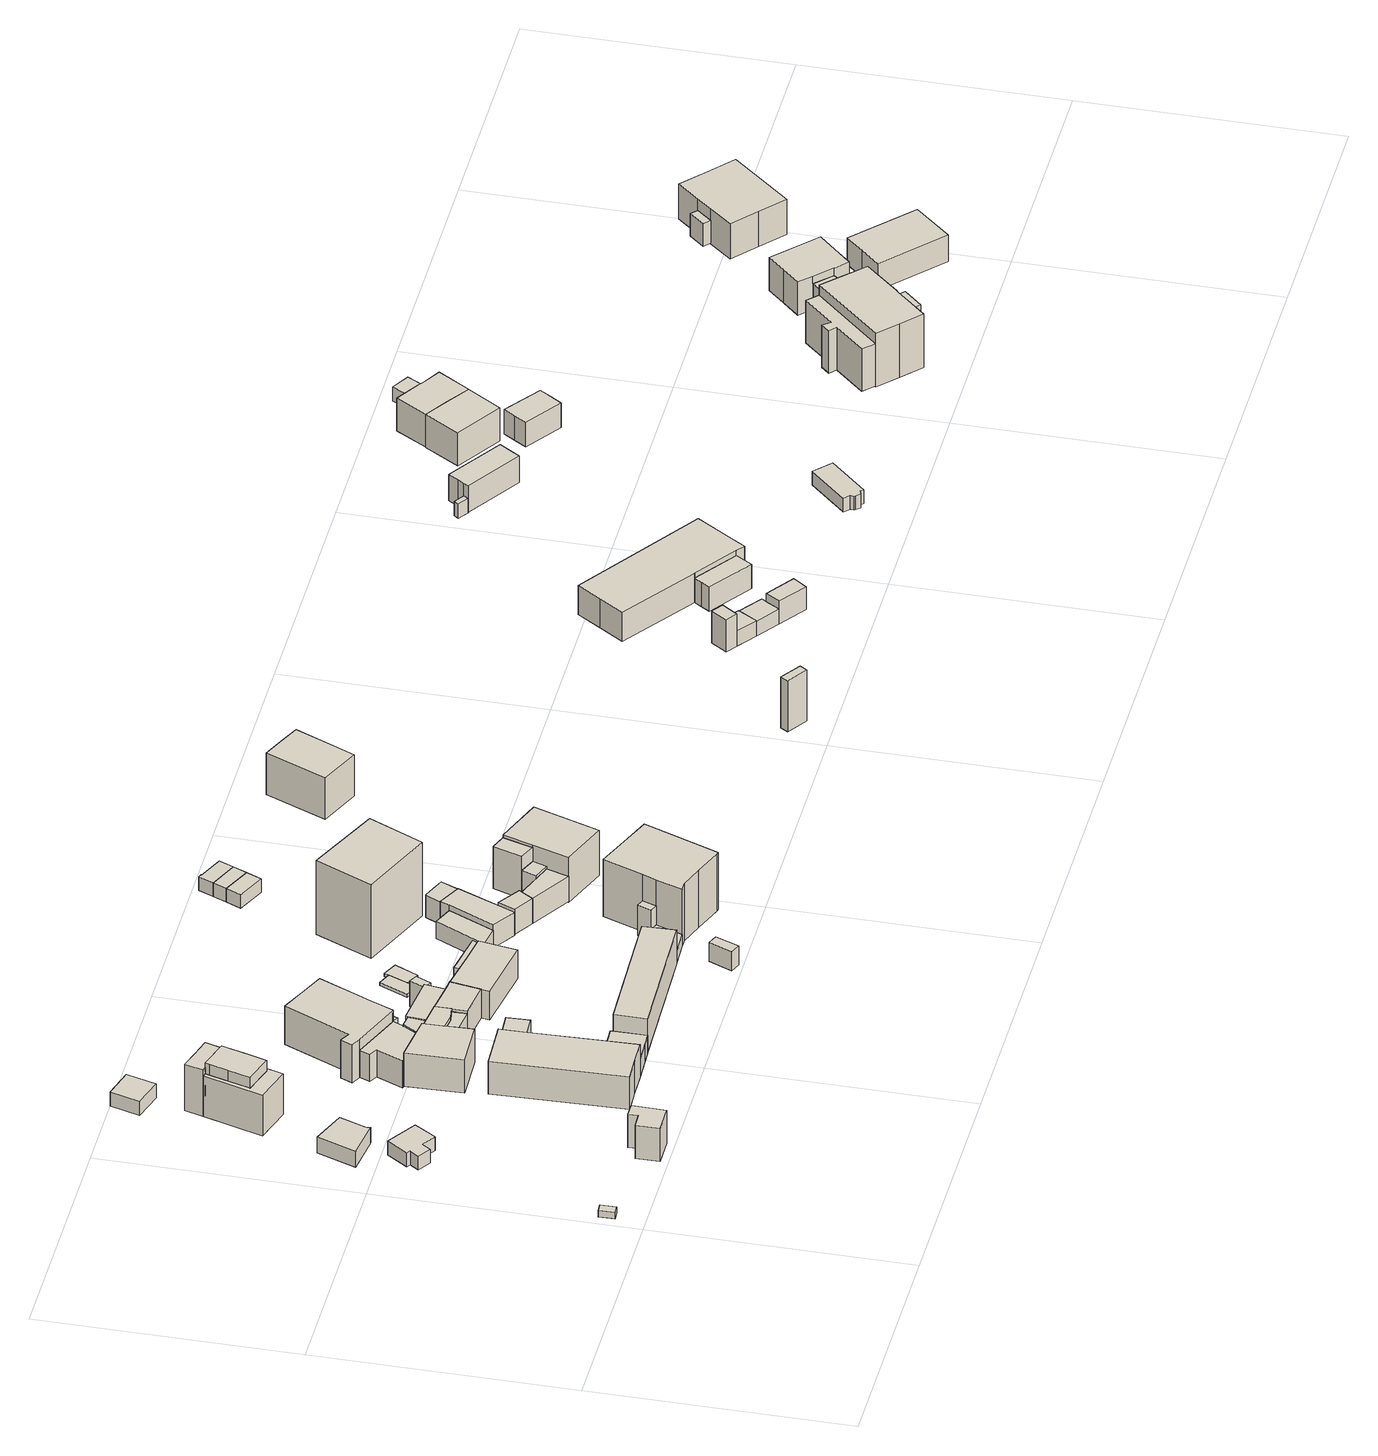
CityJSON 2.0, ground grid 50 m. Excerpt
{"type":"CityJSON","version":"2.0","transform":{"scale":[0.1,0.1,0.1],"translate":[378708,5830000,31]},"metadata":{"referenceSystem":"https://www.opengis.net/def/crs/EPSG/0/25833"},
"CityObjects":{
"building1":{"type":"Building","attributes":{"Gemeindeschluessel":"11000012","BezugspunktDach":"2200","function":"31001_2723","measuredHeight":1.39,"storeysAboveGround":1},"address":[{"country":"Germany","locality":"Berlin","thoroughfareNumber":"76 (4)","thoroughfareName":"Alt-Heiligensee"}],"geometry":[{"type":"Solid","lod":"1","boundaries":[[[[0,1,2,3]],[[4,5,6,7]],[[4,7,3,2]],[[5,4,2,1]],[[6,5,1,0]],[[7,6,0,3]]]]}]},
"building2":{"type":"Building","attributes":{"Gemeindeschluessel":"11000012","BezugspunktDach":"2200","function":"31001_1312","measuredHeight":7.24,"storeysAboveGround":1},"address":[{"country":"Germany","locality":"Berlin","thoroughfareNumber":"76 (2)","thoroughfareName":"Alt-Heiligensee"}],"geometry":[{"type":"Solid","lod":"1","boundaries":[[[[8,9,10,11,12,13]],[[14,15,16,17,18,19]],[[14,19,13,12]],[[15,14,12,11]],[[16,15,11,10]],[[17,16,10,9]],[[18,17,9,8]],[[19,18,8,13]]]]}]},
"building3":{"type":"Building","attributes":{"Gemeindeschluessel":"11000012","BezugspunktDach":"2200","function":"31001_1312","measuredHeight":3,"storeysAboveGround":1},"address":[{"country":"Germany","locality":"Berlin","thoroughfareNumber":"74 (7)","thoroughfareName":"Alt-Heiligensee"}],"geometry":[{"type":"Solid","lod":"1","boundaries":[[[[20,21,22,23,24,25,26,27]],[[28,29,30,31,32,33,34,35]],[[28,35,27,26]],[[29,28,26,25]],[[30,29,25,24]],[[31,30,24,23]],[[32,31,23,22]],[[33,32,22,21]],[[34,33,21,20]],[[35,34,20,27]]]]}]},
"building4":{"type":"Building","attributes":{"Gemeindeschluessel":"11000012","BezugspunktDach":"2200","function":"31001_1313","measuredHeight":3.39,"storeysAboveGround":1},"address":[{"country":"Germany","locality":"Berlin","thoroughfareNumber":"33 (1)","thoroughfareName":"Fährstraße"}],"geometry":[{"type":"Solid","lod":"1","boundaries":[[[[36,37,38,39,40]],[[41,42,43,44,45]],[[41,45,40,39]],[[42,41,39,38]],[[43,42,38,37]],[[44,43,37,36]],[[45,44,36,40]]]]}]},
"building5":{"type":"Building","attributes":{"Gemeindeschluessel":"11000012","function":"31001_1010"},"address":[{"country":"Germany","locality":"Berlin","thoroughfareNumber":"33","thoroughfareName":"Fährstraße"}],"children":["building5-1","building5-2","building5-3"]},
"building5-1":{"type":"BuildingPart","attributes":{"BezugspunktDach":"2200","measuredHeight":11.12,"storeysAboveGround":3},"parents":["building5"],"geometry":[{"type":"MultiSurface","lod":"1","boundaries":[[[46,47,48,49,50,51,52,53]],[[54,55,56,57,58,59,60,61]],[[62,63,53,52]],[[64,62,54,52,51]],[[65,64,55,51,50]],[[66,67,68,67,69,56,50,49]],[[70,71,49,48]],[[72,70,58,48,47]],[[73,72,59,47,46]],[[74,63,73,46,53]],[[54,61,63,62]],[[55,54,62,64]],[[56,55,64,65]],[[57,68,67,66]],[[56,69,67,68]],[[58,57,75,71,70]],[[59,58,70,72]],[[60,59,72,73]],[[61,60,73,63,74]]]}]},
"building5-2":{"type":"BuildingPart","attributes":{"BezugspunktDach":"2200","measuredHeight":12.39,"storeysAboveGround":3},"parents":["building5"],"geometry":[{"type":"MultiSurface","lod":"1","boundaries":[[[69,67,66,76,77,78,79,80]],[[81,82,83,84,85,86,87,88]],[[81,88,80,79]],[[82,81,79,78]],[[83,82,78,77]],[[84,83,77,76]],[[71,89,84,76,66]],[[86,85,66,57,68]],[[87,86,67,68,56]],[[90,65,69,80]],[[91,85,84,89,71]],[[68,57,66,67]],[[56,68,67,69]],[[88,87,65,90]]]}]},
"building5-3":{"type":"BuildingPart","attributes":{"BezugspunktDach":"2200","measuredHeight":8.84,"storeysAboveGround":3},"parents":["building5"],"geometry":[{"type":"MultiSurface","lod":"1","boundaries":[[[92,89,71,73,63,65,90,93]],[[88,87,94,95,85,84,96,97]],[[88,97,93,90]],[[94,87,98,56,55,54,61]],[[95,94,61,60]],[[85,95,60,59,58,57,71]],[[96,84,89,92]],[[97,96,92,93]],[[87,88,90,65]],[[61,54,62,63]],[[62,99,54,55,64]],[[65,64,55,56,98]],[[60,61,63,73]],[[71,57,58,70]],[[70,58,59,72]],[[73,72,100,59,60]],[[84,85,71,89]]]}]},
"building6":{"type":"Building","attributes":{"Gemeindeschluessel":"11000012","BezugspunktDach":"2200","function":"31001_1010","measuredHeight":8.9,"storeysAboveGround":2},"address":[{"country":"Germany","locality":"Berlin","thoroughfareNumber":"74 (1)","thoroughfareName":"Alt-Heiligensee"}],"geometry":[{"type":"Solid","lod":"1","boundaries":[[[[101,102,103,104,105,106,107,108]],[[109,110,111,112,113,114,115,116]],[[109,116,108,107]],[[110,109,107,106]],[[111,110,106,105]],[[112,111,105,104]],[[113,112,104,103]],[[114,113,103,102]],[[115,114,102,101]],[[116,115,101,108]]]]}]},
"building7":{"type":"Building","attributes":{"Gemeindeschluessel":"11000012","BezugspunktDach":"2200","function":"31001_2463","measuredHeight":3.12,"storeysAboveGround":1},"address":[{"country":"Germany","locality":"Berlin","thoroughfareNumber":"33 (2)","thoroughfareName":"Fährstraße"}],"geometry":[{"type":"Solid","lod":"1","boundaries":[[[[117,118,119,120]],[[121,122,123,124]],[[121,124,120,119]],[[122,121,119,118]],[[123,122,118,117]],[[124,123,117,120]]]]}]},
"building8":{"type":"Building","attributes":{"Gemeindeschluessel":"11000012","BezugspunktDach":"2200","function":"31001_2000","measuredHeight":3.87,"storeysAboveGround":1},"address":[{"country":"Germany","locality":"Berlin","thoroughfareNumber":"74 (3)","thoroughfareName":"Alt-Heiligensee"}],"geometry":[{"type":"Solid","lod":"1","boundaries":[[[[125,126,127,128,129,130]],[[131,132,133,134,113,112]],[[131,112,130,129]],[[132,131,129,128]],[[133,132,128,127]],[[134,133,127,126]],[[113,134,126,125]],[[112,113,125,130]]]]}]},
"building9":{"type":"Building","attributes":{"Gemeindeschluessel":"11000012","BezugspunktDach":"2200","function":"31001_2000","measuredHeight":3.55,"storeysAboveGround":1},"address":[{"country":"Germany","locality":"Berlin","thoroughfareNumber":"74 (4)","thoroughfareName":"Alt-Heiligensee"}],"geometry":[{"type":"Solid","lod":"1","boundaries":[[[[135,136,137,138]],[[139,140,141,142]],[[139,142,138,137]],[[140,139,137,136]],[[141,140,136,135]],[[142,141,135,138]]]]}]},
"building10":{"type":"Building","attributes":{"Gemeindeschluessel":"11000012","function":"31001_1010"},"address":[{"country":"Germany","locality":"Berlin","thoroughfareNumber":"34, 35","thoroughfareName":"Fährstraße"}],"children":["building10-1","building10-2","building10-3","building10-4"]},
"building10-1":{"type":"BuildingPart","attributes":{"BezugspunktDach":"2200","measuredHeight":6.01,"storeysAboveGround":2},"parents":["building10"],"geometry":[{"type":"MultiSurface","lod":"1","boundaries":[[[143,144,145,146]],[[147,148,149,150]],[[147,151,152,146,145]],[[148,147,145,144]],[[149,148,144,143]],[[150,149,143,146]],[[150,152,151,147]]]}]},
"building10-2":{"type":"BuildingPart","attributes":{"BezugspunktDach":"2200","measuredHeight":5.77,"storeysAboveGround":2},"parents":["building10"],"geometry":[{"type":"Solid","lod":"1","boundaries":[[[[153,154,155,156]],[[157,158,159,160]],[[158,157,155,154]],[[159,158,154,153]],[[160,159,153,156]],[[160,156,155,157]]]]}]},
"building10-3":{"type":"BuildingPart","attributes":{"BezugspunktDach":"2200","measuredHeight":5.91,"storeysAboveGround":2},"parents":["building10"],"geometry":[{"type":"Solid","lod":"1","boundaries":[[[[161,152,151,162,163,164,165,166]],[[167,168,169,170,171,172,173,174]],[[167,174,166,165]],[[168,167,165,164]],[[169,168,164,163]],[[171,170,162,151]],[[172,171,151,147,150,152]],[[173,172,152,161]],[[174,173,161,166]],[[170,169,163,162]],[[152,150,147,151]]]]}]},
"building10-4":{"type":"BuildingPart","attributes":{"BezugspunktDach":"2200","measuredHeight":8.99,"storeysAboveGround":2},"parents":["building10"],"geometry":[{"type":"MultiSurface","lod":"1","boundaries":[[[175,176,177,178,179,180,181,182,183,184,185]],[[186,187,188,189,190,191,192,193,170,169,194]],[[186,194,185,184]],[[187,186,184,183]],[[188,187,183,182]],[[189,188,182,181]],[[190,189,181,180]],[[191,190,180,179]],[[156,155,179,178]],[[192,191,157,160]],[[193,192,178,177]],[[170,193,177,176]],[[163,162,176,175]],[[194,169,175,185]],[[160,157,155,156]],[[169,170,162,163]]]}]},
"building11":{"type":"Building","attributes":{"Gemeindeschluessel":"11000012","function":"31001_1010"},"address":[{"country":"Germany","locality":"Berlin","thoroughfareNumber":"74 (6)","thoroughfareName":"Alt-Heiligensee"}],"children":["building11-1","building11-2","building11-3","building11-4","building11-5"]},
"building11-1":{"type":"BuildingPart","attributes":{"BezugspunktDach":"2200","measuredHeight":7.94,"storeysAboveGround":2},"parents":["building11"],"geometry":[{"type":"MultiSurface","lod":"1","boundaries":[[[195,196,197,198,199,200,201,202]],[[203,204,205,206,207,208,209,210]],[[203,210,202,201]],[[204,203,201,200]],[[205,204,200,199]],[[211,212,205,199,198]],[[207,206,207,213,214,198,197]],[[208,207,197,196]],[[209,208,196,195]],[[210,209,195,202]],[[206,205,212,211]],[[214,213,207,206]]]}]},
"building11-2":{"type":"BuildingPart","attributes":{"BezugspunktDach":"2200","measuredHeight":6.44,"storeysAboveGround":2},"parents":["building11"],"geometry":[{"type":"MultiSurface","lod":"1","boundaries":[[[211,215,216,217,218,212]],[[149,219,220,221,206,205]],[[149,205,212,218]],[[219,149,218,217]],[[222,223,224,219,220,219,217,216]],[[225,226,216,215]],[[220,227,220,221]],[[214,225,215,211]],[[221,228,221,206]],[[220,219,224,223,222]],[[221,220,227,226,225]],[[206,221,228,225,214]],[[211,212,205,206]]]}]},
"building11-3":{"type":"BuildingPart","attributes":{"BezugspunktDach":"2200","measuredHeight":7.34,"storeysAboveGround":2},"parents":["building11"],"geometry":[{"type":"Solid","lod":"1","boundaries":[[[[229,230,231,232,233,234]],[[235,236,237,238,239,240]],[[235,240,234,233]],[[237,236,232,231]],[[238,237,231,230]],[[239,238,230,229]],[[240,239,229,234]],[[232,236,235,233]]]]}]},
"building11-4":{"type":"BuildingPart","attributes":{"BezugspunktDach":"2200","measuredHeight":6.31,"storeysAboveGround":2},"parents":["building11"],"geometry":[{"type":"MultiSurface","lod":"1","boundaries":[[[223,241,242,243,244,245,224]],[[246,247,236,235,248,220,219]],[[246,219,224,245]],[[247,246,245,244]],[[236,247,244,243]],[[235,233,232,243,242]],[[248,235,242,241]],[[236,232,233,235]],[[248,249,226,220]],[[219,220,223,224]]]}]},
"building11-5":{"type":"BuildingPart","attributes":{"BezugspunktDach":"2200","measuredHeight":5.74,"storeysAboveGround":2},"parents":["building11"],"geometry":[{"type":"Solid","lod":"1","boundaries":[[[[213,249,226,225,214]],[[221,220,248,207,206]],[[207,248,249,213]],[[221,206,214,225]],[[220,221,225,226]],[[248,220,226,249]],[[206,207,213,214]]]]}]},
"building12":{"type":"Building","attributes":{"Gemeindeschluessel":"11000012","BezugspunktDach":"2200","function":"31001_2723","measuredHeight":6.94,"storeysAboveGround":1},"address":[{"country":"Germany","locality":"Berlin","thoroughfareNumber":"34 (1)","thoroughfareName":"Fährstraße"}],"geometry":[{"type":"Solid","lod":"1","boundaries":[[[[250,251,252,253,254,255]],[[256,257,258,259,260,261]],[[256,261,255,254]],[[257,256,254,253]],[[258,257,253,252]],[[259,258,252,251]],[[260,259,251,250]],[[261,260,250,255]]]]}]},
"building13":{"type":"Building","attributes":{"Gemeindeschluessel":"11000012","BezugspunktDach":"2200","function":"31001_2000","measuredHeight":5.6,"storeysAboveGround":1},"address":[{"country":"Germany","locality":"Berlin","thoroughfareNumber":"34 (2)","thoroughfareName":"Fährstraße"}],"geometry":[{"type":"Solid","lod":"1","boundaries":[[[[262,263,264,265]],[[266,267,268,269]],[[266,269,265,264]],[[267,266,264,263]],[[268,267,263,262]],[[269,268,262,265]]]]}]},
"building14":{"type":"Building","attributes":{"Gemeindeschluessel":"11000012","function":"31001_2000"},"address":[{"country":"Germany","locality":"Berlin","thoroughfareNumber":"74 (2)","thoroughfareName":"Alt-Heiligensee"}],"children":["building14-1","building14-2"]},
"building14-1":{"type":"BuildingPart","attributes":{"BezugspunktDach":"2200","measuredHeight":8.18,"storeysAboveGround":2},"parents":["building14"],"geometry":[{"type":"MultiSurface","lod":"1","boundaries":[[[270,271,272,273,274]],[[275,276,277,278,279]],[[275,279,274,273]],[[280,281,273,272]],[[276,275,282,283]],[[284,285,280,283,286,277,276,272,271]],[[278,277,271,270]],[[279,278,270,274]],[[283,282,281,280]],[[286,283,280,285,284]]]}]},
"building14-2":{"type":"BuildingPart","attributes":{"BezugspunktDach":"2200","measuredHeight":2.53,"storeysAboveGround":2},"parents":["building14"],"geometry":[{"type":"MultiSurface","lod":"1","boundaries":[[[285,287,288,289,290,281]],[[291,292,293,294,286,282]],[[291,282,281,290]],[[292,291,290,289]],[[293,292,289,288]],[[294,293,288,287]],[[286,294,287,285]],[[283,280,281,282]],[[286,285,280,283]]]}]},
"building15":{"type":"Building","attributes":{"Gemeindeschluessel":"11000012","BezugspunktDach":"2200","function":"31001_2463","measuredHeight":0.619,"storeysAboveGround":1},"address":[{"country":"Germany","locality":"Berlin","thoroughfareNumber":"36 (3)","thoroughfareName":"Fährstraße"}],"geometry":[{"type":"Solid","lod":"1","boundaries":[[[[295,296,297,298,299]],[[300,301,302,303,304]],[[300,304,299,298]],[[301,300,298,297]],[[302,301,297,296]],[[303,302,296,295]],[[304,303,295,299]]]]}]},
"building16":{"type":"Building","attributes":{"Gemeindeschluessel":"11000012","BezugspunktDach":"2200","function":"51009_1610","measuredHeight":5.99,"storeysAboveGround":0},"address":[{"country":"Germany","locality":"Berlin"}],"geometry":[{"type":"Solid","lod":"1","boundaries":[[[[305,306,307,308]],[[309,310,311,312]],[[309,312,308,307]],[[310,309,307,306]],[[311,310,306,305]],[[312,311,305,308]]]]}]},
"building17":{"type":"Building","attributes":{"Gemeindeschluessel":"11000012","BezugspunktDach":"2200","function":"51009_1610","measuredHeight":0.635,"storeysAboveGround":0},"address":[{"country":"Germany","locality":"Berlin"}],"geometry":[{"type":"Solid","lod":"1","boundaries":[[[[313,314,315,297,296]],[[301,316,317,318,302]],[[301,302,296,297]],[[316,301,297,315]],[[317,316,315,314]],[[318,317,314,313]],[[302,318,313,296]]]]}]},
"building18":{"type":"Building","attributes":{"Gemeindeschluessel":"11000012","BezugspunktDach":"2200","function":"31001_2724","measuredHeight":3.23,"storeysAboveGround":1},"address":[{"country":"Germany","locality":"Berlin","thoroughfareNumber":"36 (2)","thoroughfareName":"Fährstraße"}],"geometry":[{"type":"Solid","lod":"1","boundaries":[[[[319,320,321,322,323]],[[324,325,326,327,328]],[[324,328,323,322]],[[325,324,322,321]],[[326,325,321,320]],[[327,326,320,319]],[[328,327,319,323]]]]}]},
"building19":{"type":"Building","attributes":{"Gemeindeschluessel":"11000012","BezugspunktDach":"2200","function":"51009_1610","measuredHeight":6.68,"storeysAboveGround":0},"address":[{"country":"Germany","locality":"Berlin"}],"geometry":[{"type":"Solid","lod":"1","boundaries":[[[[329,330,331,332]],[[333,334,335,336]],[[333,336,332,331]],[[334,333,331,330]],[[335,334,330,329]],[[336,335,329,332]]]]}]},
"building20":{"type":"Building","attributes":{"Gemeindeschluessel":"11000012","BezugspunktDach":"2200","function":"31001_2000","measuredHeight":4.19,"storeysAboveGround":1},"address":[{"country":"Germany","locality":"Berlin","thoroughfareNumber":"36 (1)","thoroughfareName":"Fährstraße"}],"geometry":[{"type":"Solid","lod":"1","boundaries":[[[[337,338,339,340]],[[341,342,343,344]],[[341,344,340,339]],[[342,341,339,338]],[[343,342,338,337]],[[344,343,337,340]]]]}]},
"building21":{"type":"Building","attributes":{"Gemeindeschluessel":"11000012","BezugspunktDach":"2200","function":"31001_1010","measuredHeight":5.01,"storeysAboveGround":2},"address":[{"country":"Germany","locality":"Berlin","thoroughfareNumber":"70 (1)","thoroughfareName":"Alt-Heiligensee"}],"geometry":[{"type":"Solid","lod":"1","boundaries":[[[[345,346,347,348,349,350]],[[351,352,353,354,355,356]],[[351,356,350,349]],[[352,351,349,348]],[[353,352,348,347]],[[354,353,347,346]],[[355,354,346,345]],[[356,355,345,350]]]]}]},
"building22":{"type":"Building","attributes":{"Gemeindeschluessel":"11000012","BezugspunktDach":"2200","function":"31001_2000","measuredHeight":5.39,"storeysAboveGround":1},"address":[{"country":"Germany","locality":"Berlin","thoroughfareNumber":"70 (3)","thoroughfareName":"Alt-Heiligensee"}],"geometry":[{"type":"Solid","lod":"1","boundaries":[[[[357,358,359,360,361]],[[362,363,364,365,366]],[[362,366,361,360]],[[363,362,360,359]],[[364,363,359,358]],[[365,364,358,357]],[[366,365,357,361]]]]}]},
"building23":{"type":"Building","attributes":{"Gemeindeschluessel":"11000012","BezugspunktDach":"2200","function":"31001_1010","measuredHeight":14.72,"storeysAboveGround":3},"address":[{"country":"Germany","locality":"Berlin","thoroughfareNumber":"74","thoroughfareName":"Alt-Heiligensee"}],"geometry":[{"type":"Solid","lod":"1","boundaries":[[[[367,368,369,370,371,372,373,374,375,376]],[[335,334,377,378,379,380,381,382,383,384]],[[335,384,376,375]],[[334,335,375,374]],[[377,334,374,373]],[[378,377,373,372]],[[379,378,372,371]],[[380,379,371,370]],[[381,380,370,369]],[[382,381,369,368]],[[383,382,368,367]],[[384,383,367,376]]]]}]},
"building24":{"type":"Building","attributes":{"Gemeindeschluessel":"11000012","BezugspunktDach":"2200","function":"31001_1010","measuredHeight":18.22,"storeysAboveGround":3},"address":[{"country":"Germany","locality":"Berlin","thoroughfareNumber":"36","thoroughfareName":"Fährstraße"}],"geometry":[{"type":"Solid","lod":"1","boundaries":[[[[385,386,387,388]],[[389,390,391,392]],[[389,392,388,387]],[[390,389,387,386]],[[391,390,386,385]],[[392,391,385,388]]]]}]},
"building25":{"type":"Building","attributes":{"Gemeindeschluessel":"11000012","BezugspunktDach":"2200","function":"31001_2000","measuredHeight":5.4,"storeysAboveGround":1},"address":[{"country":"Germany","locality":"Berlin","thoroughfareNumber":"70 (2)","thoroughfareName":"Alt-Heiligensee"}],"geometry":[{"type":"Solid","lod":"1","boundaries":[[[[393,394,395,358,357]],[[364,396,397,398,365]],[[364,365,357,358]],[[396,364,358,395]],[[397,396,395,394]],[[398,397,394,393]],[[365,398,393,357]]]]}]},
"building26":{"type":"Building","attributes":{"Gemeindeschluessel":"11000012","BezugspunktDach":"2200","function":"51009_1610","measuredHeight":6.09,"storeysAboveGround":0},"address":[{"country":"Germany","locality":"Berlin"}],"geometry":[{"type":"Solid","lod":"1","boundaries":[[[[399,400,401,402,403,404]],[[405,406,407,353,408,352]],[[405,352,404,403]],[[406,405,403,402]],[[407,406,402,401]],[[353,407,401,400]],[[408,353,400,399]],[[352,408,399,404]]]]}]},
"building27":{"type":"Building","attributes":{"Gemeindeschluessel":"11000012","BezugspunktDach":"2200","function":"31001_2000","measuredHeight":6.45,"storeysAboveGround":1},"address":[{"country":"Germany","locality":"Berlin","thoroughfareNumber":"70 (4)","thoroughfareName":"Alt-Heiligensee"}],"geometry":[{"type":"Solid","lod":"1","boundaries":[[[[409,410,411,412]],[[413,414,415,416]],[[413,416,412,411]],[[414,413,411,410]],[[415,414,410,409]],[[416,415,409,412]]]]}]},
"building28":{"type":"Building","attributes":{"Gemeindeschluessel":"11000012","BezugspunktDach":"2200","function":"31001_2463","measuredHeight":2.87,"storeysAboveGround":1},"address":[{"country":"Germany","locality":"Berlin","thoroughfareNumber":"3 (1)","thoroughfareName":"Fährstraße"}],"geometry":[{"type":"Solid","lod":"1","boundaries":[[[[417,418,419,420]],[[421,422,423,424]],[[421,424,420,419]],[[422,421,419,418]],[[423,422,418,417]],[[424,423,417,420]]]]}]},
"building29":{"type":"Building","attributes":{"Gemeindeschluessel":"11000012","function":"31001_1010"},"address":[{"country":"Germany","locality":"Berlin","thoroughfareNumber":"70, 72","thoroughfareName":"Alt-Heiligensee"}],"children":["building29-1","building29-2"]},
"building29-1":{"type":"BuildingPart","attributes":{"BezugspunktDach":"2200","measuredHeight":10.45,"storeysAboveGround":3},"parents":["building29"],"geometry":[{"type":"MultiSurface","lod":"1","boundaries":[[[425,426,427,428,429]],[[414,430,431,432,433]],[[414,433,429,428]],[[434,435,414,428,427]],[[431,430,427,426]],[[432,431,426,425]],[[433,432,425,429]],[[430,414,435,434]]]}]},
"building29-2":{"type":"BuildingPart","attributes":{"BezugspunktDach":"2200","measuredHeight":9.21,"storeysAboveGround":3},"parents":["building29"],"geometry":[{"type":"Solid","lod":"1","boundaries":[[[[435,434,436,437]],[[438,430,414,413]],[[438,413,437,436]],[[430,438,436,434]],[[413,414,435,437]],[[414,430,434,435]]]]}]},
"building30":{"type":"Building","attributes":{"Gemeindeschluessel":"11000012","BezugspunktDach":"2200","function":"31001_2463","measuredHeight":2.85,"storeysAboveGround":1},"address":[{"country":"Germany","locality":"Berlin","thoroughfareNumber":"3A (1)","thoroughfareName":"Fährstraße"}],"geometry":[{"type":"Solid","lod":"1","boundaries":[[[[418,439,440,419]],[[441,442,422,421]],[[441,421,419,440]],[[442,441,440,439]],[[422,442,439,418]],[[421,422,418,419]]]]}]},
"building31":{"type":"Building","attributes":{"Gemeindeschluessel":"11000012","BezugspunktDach":"2200","function":"31001_2463","measuredHeight":2.84,"storeysAboveGround":1},"address":[{"country":"Germany","locality":"Berlin","thoroughfareNumber":"3B (1)","thoroughfareName":"Fährstraße"}],"geometry":[{"type":"Solid","lod":"1","boundaries":[[[[439,443,444,445,446,440]],[[447,448,449,450,442,441]],[[447,441,440,446]],[[448,447,446,445]],[[449,448,445,444]],[[450,449,444,443]],[[442,450,443,439]],[[441,442,439,440]]]]}]},
"building32":{"type":"Building","attributes":{"Gemeindeschluessel":"11000012","BezugspunktDach":"2200","function":"31001_1010","measuredHeight":10.77,"storeysAboveGround":2},"address":[{"country":"Germany","locality":"Berlin","thoroughfareNumber":"1","thoroughfareName":"Fährstraße"}],"geometry":[{"type":"Solid","lod":"1","boundaries":[[[[451,452,453,454,455]],[[456,457,458,459,460]],[[456,460,455,454]],[[457,456,454,453]],[[458,457,453,452]],[[459,458,452,451]],[[460,459,451,455]]]]}]},
"building33":{"type":"Building","attributes":{"Gemeindeschluessel":"11000012","BezugspunktDach":"2200","function":"51009_1610","measuredHeight":11.05,"storeysAboveGround":0},"address":[{"country":"Germany","locality":"Berlin"}],"geometry":[{"type":"Solid","lod":"1","boundaries":[[[[461,462,463,464]],[[465,466,467,468]],[[465,468,464,463]],[[466,465,463,462]],[[467,466,462,461]],[[468,467,461,464]]]]}]},
"building34":{"type":"Building","attributes":{"Gemeindeschluessel":"11000012","BezugspunktDach":"2200","function":"51009_1610","measuredHeight":6.99,"storeysAboveGround":0},"address":[{"country":"Germany","locality":"Berlin"}],"geometry":[{"type":"Solid","lod":"1","boundaries":[[[[469,470,471,472]],[[473,474,475,476]],[[473,476,472,471]],[[474,473,471,470]],[[475,474,470,469]],[[476,475,469,472]]]]}]},
"building35":{"type":"Building","attributes":{"Gemeindeschluessel":"11000012","function":"31001_2000"},"address":[{"country":"Germany","locality":"Berlin","thoroughfareNumber":"67 (1)","thoroughfareName":"Alt-Heiligensee"}],"children":["building35-1","building35-2","building35-3"]},
"building35-1":{"type":"BuildingPart","attributes":{"BezugspunktDach":"2200","measuredHeight":4.92,"storeysAboveGround":1},"parents":["building35"],"geometry":[{"type":"MultiSurface","lod":"1","boundaries":[[[477,478,479,480]],[[481,482,483,484]],[[481,485,486,480,479]],[[482,481,479,478]],[[483,482,478,477]],[[484,483,477,480]],[[484,486,485,481]]]}]},
"building35-2":{"type":"BuildingPart","attributes":{"BezugspunktDach":"2200","measuredHeight":3.19,"storeysAboveGround":1},"parents":["building35"],"geometry":[{"type":"MultiSurface","lod":"1","boundaries":[[[486,485,487,488,489]],[[490,491,481,484,492]],[[490,492,489,492,490,488]],[[491,490,488,487]],[[481,491,487,485]],[[492,484,486,489]],[[485,486,484,481]]]}]},
"building35-3":{"type":"BuildingPart","attributes":{"BezugspunktDach":"2200","measuredHeight":3.31,"storeysAboveGround":1},"parents":["building35"],"geometry":[{"type":"MultiSurface","lod":"1","boundaries":[[[493,494,495,496,497]],[[474,498,490,492,475]],[[474,475,497,496]],[[498,474,496,495]],[[490,498,495,494]],[[492,489,488,494,493]],[[475,492,493,497]],[[490,488,489,492]]]}]},
"building36":{"type":"Building","attributes":{"Gemeindeschluessel":"11000012","function":"31001_1010"},"address":[{"country":"Germany","locality":"Berlin","thoroughfareNumber":"67","thoroughfareName":"Alt-Heiligensee"}],"children":["building36-1","building36-2"]},
"building36-1":{"type":"BuildingPart","attributes":{"BezugspunktDach":"2200","measuredHeight":7.03,"storeysAboveGround":1},"parents":["building36"],"geometry":[{"type":"MultiSurface","lod":"1","boundaries":[[[499,500,501,502,503,504,505,506,507]],[[508,509,510,511,512,513,514,515,516]],[[508,516,507,506]],[[509,508,506,505]],[[510,509,505,504]],[[511,510,504,503]],[[512,511,503,502]],[[513,512,502,501]],[[517,518,501,500]],[[515,514,500,499]],[[516,515,499,507]],[[519,514,513,520,518,517]]]}]},
"building36-2":{"type":"BuildingPart","attributes":{"BezugspunktDach":"2200","measuredHeight":6.21,"storeysAboveGround":1},"parents":["building36"],"geometry":[{"type":"MultiSurface","lod":"1","boundaries":[[[521,522,518,517,523,524,525]],[[526,515,514,513,527,528,529]],[[526,529,525,524]],[[515,526,524,523]],[[514,515,523,517]],[[527,513,518,522]],[[528,527,522,521]],[[529,528,521,525]],[[530,513,514,517,518]]]}]},
"building37":{"type":"Building","attributes":{"Gemeindeschluessel":"11000012","BezugspunktDach":"2200","function":"31001_2000","measuredHeight":3.04,"storeysAboveGround":1},"address":[{"country":"Germany","locality":"Berlin","thoroughfareNumber":"61A (3)","thoroughfareName":"Alt-Heiligensee"}],"geometry":[{"type":"Solid","lod":"1","boundaries":[[[[531,532,533,534,535]],[[536,537,538,539,540]],[[536,540,535,534]],[[537,536,534,533]],[[538,537,533,532]],[[539,538,532,531]],[[540,539,531,535]]]]}]},
"building38":{"type":"Building","attributes":{"Gemeindeschluessel":"11000012","BezugspunktDach":"2200","function":"31001_2055","measuredHeight":3.81,"storeysAboveGround":1},"address":[{"country":"Germany","locality":"Berlin","thoroughfareNumber":"67 (2)","thoroughfareName":"Alt-Heiligensee"}],"geometry":[{"type":"Solid","lod":"1","boundaries":[[[[541,542,543,544,545,546,547,548,549]],[[550,551,552,553,554,555,556,557,558]],[[550,558,549,548]],[[551,550,548,547]],[[552,551,547,546]],[[553,552,546,545]],[[554,553,545,544]],[[555,554,544,543]],[[556,555,543,542]],[[557,556,542,541]],[[558,557,541,549]]]]}]},
"building39":{"type":"Building","attributes":{"Gemeindeschluessel":"11000012","BezugspunktDach":"2200","function":"31001_1010","measuredHeight":5.94,"storeysAboveGround":1},"address":[{"country":"Germany","locality":"Berlin","thoroughfareNumber":"61A (2)","thoroughfareName":"Alt-Heiligensee"}],"geometry":[{"type":"Solid","lod":"1","boundaries":[[[[559,560,561,562,563,564,565]],[[566,567,568,569,570,571,572]],[[566,572,565,564]],[[567,566,564,563]],[[568,567,563,562]],[[569,568,562,561]],[[570,569,561,560]],[[571,570,560,559]],[[572,571,559,565]]]]}]},
"building40":{"type":"Building","attributes":{"Gemeindeschluessel":"11000012","BezugspunktDach":"2200","function":"31001_1010","measuredHeight":8.76,"storeysAboveGround":1},"address":[{"country":"Germany","locality":"Berlin","thoroughfareNumber":"61A","thoroughfareName":"Alt-Heiligensee"}],"geometry":[{"type":"Solid","lod":"1","boundaries":[[[[573,574,575,576,577]],[[578,579,580,581,582]],[[578,582,577,576]],[[579,578,576,575]],[[580,579,575,574]],[[581,580,574,573]],[[582,581,573,577]]]]}]},
"building41":{"type":"Building","attributes":{"Gemeindeschluessel":"11000012","BezugspunktDach":"2200","function":"31001_1010","measuredHeight":6.24,"storeysAboveGround":1},"address":[{"country":"Germany","locality":"Berlin","thoroughfareNumber":"61A (1)","thoroughfareName":"Alt-Heiligensee"}],"geometry":[{"type":"Solid","lod":"1","boundaries":[[[[583,584,585,586,587,588]],[[589,590,591,592,593,594]],[[589,594,588,587]],[[590,589,587,586]],[[591,590,586,585]],[[592,591,585,584]],[[593,592,584,583]],[[594,593,583,588]]]]}]},
"building42":{"type":"Building","attributes":{"Gemeindeschluessel":"11000012","BezugspunktDach":"2200","function":"31001_1010","measuredHeight":8.62,"storeysAboveGround":1},"address":[{"country":"Germany","locality":"Berlin","thoroughfareNumber":"61","thoroughfareName":"Alt-Heiligensee"}],"geometry":[{"type":"Solid","lod":"1","boundaries":[[[[575,574,595,596,597,598,599,576]],[[600,601,602,603,604,605,606,607]],[[600,607,576,599]],[[601,600,599,598]],[[602,601,598,597]],[[603,602,597,596]],[[604,603,596,595]],[[605,604,595,574]],[[606,605,574,575]],[[607,606,575,576]]]]}]},
"building43":{"type":"Building","attributes":{"Gemeindeschluessel":"11000012","BezugspunktDach":"2200","function":"51009_1610","measuredHeight":3.47,"storeysAboveGround":0},"address":[{"country":"Germany","locality":"Berlin"}],"geometry":[{"type":"Solid","lod":"1","boundaries":[[[[608,609,610,611]],[[612,613,614,602]],[[612,602,611,610]],[[613,612,610,609]],[[614,613,609,608]],[[602,614,608,611]]]]}]},
"building44":{"type":"Building","attributes":{"Gemeindeschluessel":"11000012","function":"31001_1010"},"address":[{"country":"Germany","locality":"Berlin","thoroughfareNumber":"63","thoroughfareName":"Alt-Heiligensee"}],"children":["building44-1","building44-2"]},
"building44-1":{"type":"BuildingPart","attributes":{"BezugspunktDach":"2200","measuredHeight":12.3,"storeysAboveGround":2},"parents":["building44"],"geometry":[{"type":"MultiSurface","lod":"1","boundaries":[[[615,616,617,618,619,620,621,622]],[[623,624,625,626,627,628,629,630]],[[623,630,631,632,633,634,635,622,621]],[[624,623,621,620]],[[625,624,620,619]],[[626,625,619,618]],[[627,626,618,617]],[[628,627,617,616]],[[629,628,616,615]],[[630,629,615,622]],[[635,634,633,632,631]]]}]},
"building44-2":{"type":"BuildingPart","attributes":{"BezugspunktDach":"2200","measuredHeight":9.2,"storeysAboveGround":2},"parents":["building44"],"geometry":[{"type":"Solid","lod":"1","boundaries":[[[[635,634,636,637,638,639,640,641]],[[642,643,644,645,646,633,632,647]],[[642,647,641,640]],[[643,642,640,639]],[[644,643,639,638]],[[645,644,638,637]],[[646,645,637,636]],[[633,646,636,634]],[[647,632,635,641]],[[633,634,635,632]]]]}]},
"building45":{"type":"Building","attributes":{"Gemeindeschluessel":"11000012","BezugspunktDach":"2200","function":"51009_1610","measuredHeight":3.78,"storeysAboveGround":0},"address":[{"country":"Germany","locality":"Berlin"}],"geometry":[{"type":"Solid","lod":"1","boundaries":[[[[648,649,650,651]],[[652,653,654,627]],[[652,627,651,650]],[[653,652,650,649]],[[654,653,649,648]],[[627,654,648,651]]]]}]},
"building46":{"type":"Building","attributes":{"Gemeindeschluessel":"11000012","BezugspunktDach":"2200","function":"31001_2000","measuredHeight":2.98,"storeysAboveGround":1},"address":[{"country":"Germany","locality":"Berlin","thoroughfareNumber":"63 (2)","thoroughfareName":"Alt-Heiligensee"}],"geometry":[{"type":"Solid","lod":"1","boundaries":[[[[655,656,657,658,659]],[[660,661,662,663,664]],[[660,664,659,658]],[[661,660,658,657]],[[662,661,657,656]],[[663,662,656,655]],[[664,663,655,659]]]]}]},
"building47":{"type":"Building","attributes":{"Gemeindeschluessel":"11000012","function":"31001_1010"},"address":[{"country":"Germany","locality":"Berlin","thoroughfareNumber":"59","thoroughfareName":"Alt-Heiligensee"}],"children":["building47-1","building47-2"]},
"building47-1":{"type":"BuildingPart","attributes":{"BezugspunktDach":"2200","measuredHeight":8.77,"storeysAboveGround":1},"parents":["building47"],"geometry":[{"type":"MultiSurface","lod":"1","boundaries":[[[665,666,667,668,669,670,671,672,673]],[[674,675,676,677,678,679,680,681,682]],[[674,682,673,672]],[[675,674,672,671]],[[676,675,671,670]],[[677,676,670,669]],[[678,677,669,668]],[[679,678,668,667]],[[680,679,667,666]],[[683,684,666,665]],[[682,681,665,673]],[[681,680,684,683]]]}]},
"building47-2":{"type":"BuildingPart","attributes":{"BezugspunktDach":"2200","measuredHeight":5.67,"storeysAboveGround":1},"parents":["building47"],"geometry":[{"type":"MultiSurface","lod":"1","boundaries":[[[685,686,684,683,687]],[[681,680,679,688,689]],[[681,689,687,683]],[[679,680,684,686]],[[688,679,686,685]],[[689,688,685,687]],[[680,690,681,683,684]]]}]},
"building48":{"type":"Building","attributes":{"Gemeindeschluessel":"11000012","BezugspunktDach":"2200","function":"31001_2000","measuredHeight":7.14,"storeysAboveGround":1},"address":[{"country":"Germany","locality":"Berlin","thoroughfareNumber":"59 (1)","thoroughfareName":"Alt-Heiligensee"}],"geometry":[{"type":"Solid","lod":"1","boundaries":[[[[691,692,693,694,695]],[[696,697,698,699,700]],[[696,700,695,694]],[[697,696,694,693]],[[698,697,693,692]],[[699,698,692,691]],[[700,699,691,695]]]]}]},
"building49":{"type":"Building","attributes":{"Gemeindeschluessel":"11000012","BezugspunktDach":"2200","function":"51009_1610","measuredHeight":4.81,"storeysAboveGround":0},"address":[{"country":"Germany","locality":"Berlin"}],"geometry":[{"type":"Solid","lod":"1","boundaries":[[[[701,702,703,704]],[[705,706,707,708]],[[705,708,704,703]],[[706,705,703,702]],[[707,706,702,701]],[[708,707,701,704]]]]}]},
"building50":{"type":"Building","attributes":{"Gemeindeschluessel":"11000012","BezugspunktDach":"2200","function":"31001_1010","measuredHeight":9.7,"storeysAboveGround":1},"address":[{"country":"Germany","locality":"Berlin","thoroughfareNumber":"57","thoroughfareName":"Alt-Heiligensee"}],"geometry":[{"type":"Solid","lod":"1","boundaries":[[[[709,710,711,712,713,714,715,716]],[[717,718,719,720,721,722,723,724]],[[717,724,716,715]],[[718,717,715,714]],[[719,718,714,713]],[[720,719,713,712]],[[721,720,712,711]],[[722,721,711,710]],[[723,722,710,709]],[[724,723,709,716]]]]}]}
},
"vertices":[
[9,52,32],[26,53,32],[25,84,32],[8,83,32],[25,84,18],[26,53,18],[9,52,18],[8,83,18],
[197,13,89],[253,13,89],[254,78,89],[226,78,89],[227,59,89],[196,58,89],[227,59,17],[226,78,17],[254,78,17],[253,13,17],[197,13,17],[196,58,17],
[108,409,44],[120,426,44],[147,409,44],[174,451,44],[116,488,44],[88,447,44],[95,442,44],[83,425,44],[95,442,14],[88,447,14],[116,488,14],[174,451,14],[147,409,14],[120,426,14],[108,409,14],[83,425,14],
[148,526,45],[147,534,45],[166,586,45],[99,612,45],[71,536,45],[99,612,11],[166,586,11],[147,534,11],[148,526,11],[71,536,11],
[206,727,119],[219,770,119],[229,805,119],[232,814,119],[175,831,119],[172,822,119],[162,787,119],[150,744,119],[162,787,9],[172,822,9],[175,831,9],[232,814,9],[229,805,9],[219,770,9],[206,727,9],[150,744,9],[162,787,96],[150,744,96],[172,822,96],[175,831,96],[232,814,109],[203,822,109],[203,822,9],[175,831,109],[229,805,96],[232,814,96],[219,770,96],[206,727,96],[150,744,57],[232,814,45],
[238,812,109],[249,848,109],[213,858,109],[177,869,109],[167,833,109],[177,869,8],[213,858,8],[249,848,8],[238,812,8],[232,814,8],[203,822,8],[175,831,8],[167,833,8],[238,812,96],[167,833,96],[232,814,79],
[204,696,96],[132,718,96],[150,744,8],[206,727,8],[204,696,8],[132,718,8],[175,831,91],[162,787,46],[219,770,23],
[336,99,90],[386,101,90],[435,102,90],[433,169,90],[428,313,90],[427,357,90],[377,355,90],[327,353,90],[377,355,19],[427,357,19],[428,313,19],[433,169,19],[435,102,19],[386,101,19],[336,99,19],[327,353,19],
[199,925,42],[216,983,42],[158,999,42],[141,942,42],[158,999,11],[216,983,11],[199,925,11],[141,942,11],
[435,102,58],[484,104,58],[509,105,58],[508,167,58],[508,172,58],[433,169,58],[508,172,19],[508,167,19],[509,105,19],[484,104,19],
[428,313,55],[513,317,55],[511,362,55],[427,357,55],[511,362,20],[513,317,20],[428,313,20],[427,357,20],
[438,489,79],[442,524,79],[419,527,79],[399,494,79],[419,527,19],[442,524,19],[438,489,19],[399,494,19],[419,527,76],[399,494,76],
[441,542,75],[460,585,75],[448,592,75],[429,548,75],[448,592,18],[460,585,18],[441,542,18],[429,548,18],
[318,504,76],[428,547,76],[330,586,76],[322,566,76],[338,557,76],[315,505,76],[338,557,17],[322,566,17],[330,586,17],[428,547,17],[419,527,17],[399,494,17],[318,504,17],[315,505,17],
[330,586,100],[428,547,100],[428,548,100],[429,548,100],[448,592,100],[494,695,100],[447,716,100],[399,737,100],[340,608,100],[321,618,100],[311,595,100],[321,618,17],[340,608,17],[399,737,17],[447,716,17],[494,695,17],[448,592,17],[429,548,17],[428,548,17],[311,595,17],
[321,394,91],[416,397,91],[415,432,91],[414,454,91],[413,492,91],[407,493,91],[366,498,91],[318,504,91],[366,498,19],[407,493,19],[413,492,19],[414,454,19],[415,432,19],[416,397,19],[321,394,19],[318,504,19],[414,454,83],[413,492,83],[415,432,76],[414,454,76],
[454,449,83],[479,453,83],[479,484,83],[438,489,83],[479,484,19],[479,453,19],[454,449,19],[479,453,35],[479,453,82],[479,484,82],[454,449,76],[479,453,76],[479,453,48],[454,449,48],
[680,378,81],[692,452,81],[639,460,81],[559,474,81],[549,415,81],[547,399,81],[549,415,19],[559,474,19],[639,460,19],[692,452,19],[680,378,19],[547,399,19],
[480,424,82],[549,415,82],[559,474,82],[545,475,82],[537,476,82],[537,476,19],[545,475,19],[480,424,19],[480,424,76],
[479,484,81],[537,476,81],[543,517,81],[442,528,81],[442,524,81],[438,489,81],[442,524,18],[442,528,18],[543,517,18],[537,476,18],[479,484,18],[438,489,18],
[559,508,74],[573,538,74],[557,546,74],[543,516,74],[557,546,18],[573,538,18],[559,508,18],[543,516,18],
[509,105,94],[782,113,94],[781,144,94],[780,176,94],[508,167,94],[780,176,20],[781,144,20],[782,113,20],[509,105,20],[508,167,20],[781,144,46],[780,176,46],[780,176,21],[781,144,21],[782,113,34],[782,113,46],[782,113,21],
[836,115,46],[855,166,46],[840,172,46],[828,177,46],[828,177,21],[840,172,21],[855,166,21],[836,115,21],
[607,545,26],[615,562,26],[631,600,26],[606,611,26],[581,556,26],[606,611,19],[631,600,19],[615,562,19],[607,545,19],[581,556,19],
[804,5,61],[822,51,61],[803,59,61],[783,13,61],[803,59,20],[822,51,20],[804,5,20],[783,13,20],
[642,550,26],[663,596,26],[635,609,26],[635,609,19],[663,596,19],[642,550,19],
[692,452,52],[719,447,52],[731,471,52],[643,485,52],[639,460,52],[643,485,20],[731,471,20],[719,447,20],[692,452,20],[639,460,20],
[855,166,87],[865,193,87],[851,199,87],[840,172,87],[851,199,20],[865,193,20],[855,166,20],[840,172,20],
[762,440,56],[804,529,56],[767,545,56],[719,447,56],[767,545,19],[804,529,19],[762,440,19],[719,447,19],
[808,412,68],[822,445,68],[856,525,68],[812,547,68],[804,529,68],[762,440,68],[804,529,18],[812,547,18],[856,525,18],[822,445,18],[808,412,18],[762,440,18],
[847,388,74],[862,411,74],[866,416,74],[822,445,74],[808,412,74],[822,445,20],[866,416,20],[862,411,20],[847,388,20],[808,412,20],
[853,115,144],[898,99,144],[955,78,144],[959,77,144],[1015,223,144],[955,247,144],[895,271,144],[865,193,144],[855,166,144],[836,115,144],[895,271,20],[955,247,20],[1015,223,20],[959,77,20],[955,78,20],[898,99,20],[853,115,20],[836,115,20],
[830,584,178],[880,690,178],[735,755,178],[684,644,178],[735,755,18],[880,690,18],[830,584,18],[684,644,18],
[926,340,74],[940,383,74],[907,395,74],[907,395,20],[940,383,20],[926,340,20],
[834,536,67],[856,525,67],[871,559,67],[849,568,67],[827,577,67],[812,547,67],[827,577,18],[849,568,18],[871,559,18],[834,536,18],
[940,383,80],[949,410,80],[918,423,80],[907,395,80],[918,423,18],[949,410,18],[940,383,18],[907,395,18],
[842,878,44],[855,907,44],[800,932,44],[787,903,44],[800,932,15],[855,907,15],[842,878,15],[787,903,15],
[1017,305,116],[1061,433,116],[967,468,116],[949,410,116],[926,340,116],[967,468,18],[1061,433,18],[1017,305,18],[926,340,18],[967,468,110],[949,410,110],
[938,479,110],[918,423,110],[938,479,18],
[867,934,44],[811,958,44],[811,958,15],[867,934,15],
[879,962,44],[831,983,44],[832,984,44],[824,987,44],[824,987,15],[832,984,15],[831,983,15],[879,962,15],
[1155,779,110],[1207,896,110],[1167,914,110],[1126,932,110],[1075,814,110],[1126,932,20],[1167,914,20],[1207,896,20],[1155,779,20],[1075,814,20],
[1550,48,131],[1559,62,131],[1520,88,131],[1511,74,131],[1520,88,20],[1559,62,20],[1550,48,20],[1511,74,20],
[1740,217,93],[1761,247,93],[1740,262,93],[1719,231,93],[1740,262,23],[1761,247,23],[1740,217,23],[1719,231,23],
[1875,121,72],[1895,148,72],[1840,186,72],[1823,158,72],[1840,186,23],[1895,148,23],[1875,121,23],[1823,158,23],[1840,186,55],[1823,158,55],
[1846,195,55],[1801,227,55],[1778,189,55],[1801,227,23],[1846,195,23],[1778,189,23],
[1778,189,56],[1801,227,56],[1765,253,56],[1761,247,56],[1740,217,56],[1765,253,23],
[1857,319,83],[1857,320,83],[1941,262,83],[1957,251,83],[1989,300,83],[2021,349,83],[1777,512,83],[1746,465,83],[1714,418,83],[1746,465,20],[1777,512,20],[2021,349,20],[1989,300,20],[1957,251,20],[1941,262,20],[1857,320,20],[1857,319,20],[1714,418,20],[1857,320,73],[1941,262,73],[1857,320,61],[1941,262,39],
[1920,230,73],[1930,246,73],[1857,319,73],[1847,304,73],[1837,288,73],[1847,304,20],[1930,246,20],[1920,230,20],[1837,288,20],[1941,262,41],
[2037,769,50],[2043,778,50],[2036,783,50],[2023,791,50],[2017,782,50],[2023,791,19],[2036,783,19],[2043,778,19],[2037,769,19],[2017,782,19],
[2191,112,51],[2190,104,51],[2192,102,51],[2199,94,51],[2208,97,51],[2213,92,51],[2281,163,51],[2248,193,51],[2180,122,51],[2248,193,21],[2281,163,21],[2213,92,21],[2208,97,21],[2199,94,21],[2192,102,21],[2190,104,21],[2191,112,21],[2180,122,21],
[2145,700,77],[2158,720,77],[2172,741,77],[2064,810,77],[2051,790,77],[2043,778,77],[2037,769,77],[2043,778,20],[2051,790,20],[2064,810,20],[2172,741,20],[2158,720,20],[2145,700,20],[2037,769,20],
[2256,760,95],[2299,826,95],[2254,855,95],[2208,884,95],[2166,816,95],[2208,884,23],[2254,855,23],[2299,826,23],[2256,760,23],[2166,816,23],
[2322,664,74],[2337,686,74],[2352,708,74],[2281,758,74],[2266,735,74],[2251,712,74],[2266,735,21],[2281,758,21],[2352,708,21],[2337,686,21],[2322,664,21],[2251,712,21],
[2338,888,95],[2302,909,95],[2298,912,95],[2292,916,95],[2245,944,95],[2245,944,24],[2292,916,24],[2298,912,24],[2302,909,24],[2338,888,24],[2299,826,24],[2254,855,24],[2208,884,24],
[2332,891,55],[2366,951,55],[2331,971,55],[2298,912,55],[2331,971,24],[2366,951,24],[2332,891,24],
[2600,113,137],[2638,78,137],[2693,136,137],[2697,140,137],[2758,206,137],[2721,241,137],[2684,277,137],[2562,148,137],[2684,277,21],[2721,241,21],[2758,206,21],[2697,140,21],[2693,136,21],[2638,78,21],[2600,113,21],[2562,148,21],[2562,148,84],[2562,148,23],[2684,277,23],[2684,277,115],[2562,148,115],
[2663,297,115],[2608,239,115],[2597,253,115],[2582,237,115],[2595,226,115],[2541,169,115],[2595,226,23],[2582,237,23],[2597,253,23],[2608,239,23],[2663,297,23],[2541,169,23],
[2702,126,59],[2717,144,59],[2709,153,59],[2693,136,59],[2709,153,21],[2717,144,21],[2702,126,21],
[2782,115,50],[2816,151,50],[2805,161,50],[2758,206,50],[2725,170,50],[2758,206,20],[2805,161,20],[2816,151,20],[2782,115,20],[2725,170,20],
[2767,307,93],[2800,276,93],[2799,276,93],[2823,254,93],[2855,287,93],[2887,320,93],[2806,395,93],[2775,362,93],[2744,329,93],[2775,362,21],[2806,395,21],[2887,320,21],[2855,287,21],[2823,254,21],[2799,276,21],[2800,276,21],[2767,307,21],[2744,329,21],[2767,307,77],[2800,276,77],
[2781,255,77],[2799,276,77],[2748,286,77],[2781,255,21],[2748,286,21],[2775,299,21],
[2964,106,76],[3028,176,76],[2917,278,76],[2885,244,76],[2852,209,76],[2885,244,18],[2917,278,18],[3028,176,18],[2964,106,18],[2852,209,18],
[2925,527,69],[2950,556,69],[2938,567,69],[2912,538,69],[2938,567,20],[2950,556,20],[2925,527,20],[2912,538,20],
[2936,443,94],[2983,402,94],[3082,517,94],[3034,558,94],[2987,599,94],[2950,556,94],[2925,527,94],[2888,484,94],[2925,527,18],[2950,556,18],[2987,599,18],[3034,558,18],[3082,517,18],[2983,402,18],[2936,443,18],[2888,484,18]
]}
